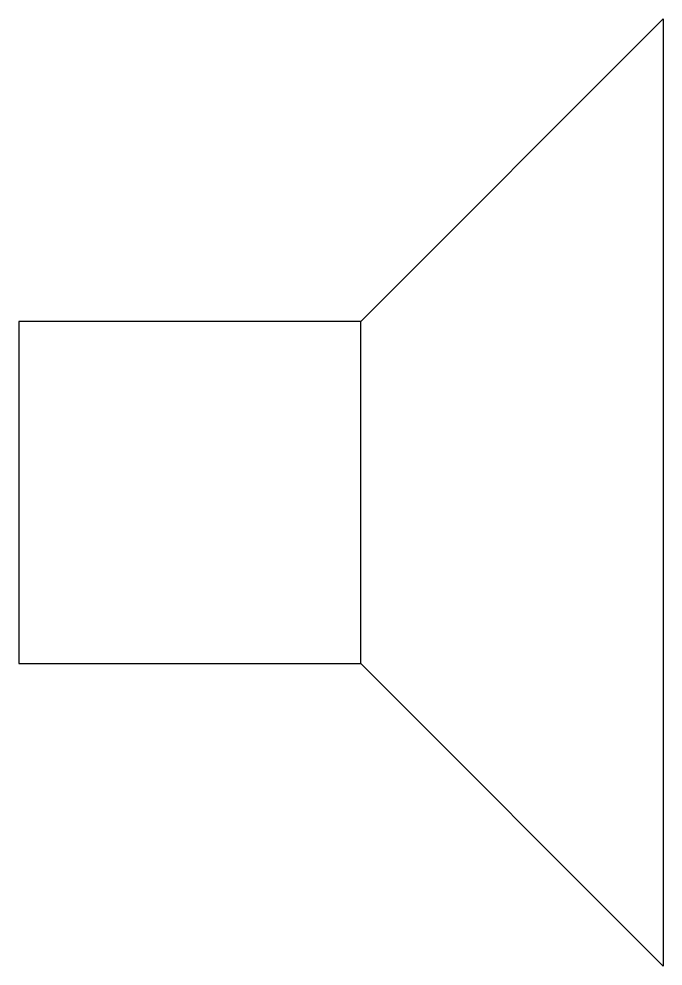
# Model space of a CAD drawing. Header units: millimetres. Extents: x -2 to 1.77, y -2.77 to 2.77.
import ezdxf

# ---------------------------------------------------------------- set-up
doc = ezdxf.new("R2010")
doc.units = ezdxf.units.MM

# ---------------------------------------------------------------- blocks, each defined once
blk = doc.blocks.new('SY_P007A')
at = {"linetype": 'Continuous', "transparency": 33554687}
for p, q in [((0, 1), (1.7678, 2.7678)), ((1.7678, 2.7678), (1.7678, -2.7678)), ((0, 1), (-2, 1)), ((-2, 1), (-2, -1)), ((0, -1), (0, 1)), ((-2, -1), (0, -1)), ((0, -1), (1.7678, -2.7678))]:
    blk.add_line(p, q, dxfattribs=at)

msp = doc.modelspace()

# ---------------------------------------------------------------- block references
at = {"transparency": 33554687}
msp.add_blockref('SY_P007A', (0, 0), dxfattribs=at)

doc.saveas('drawing.dxf')
